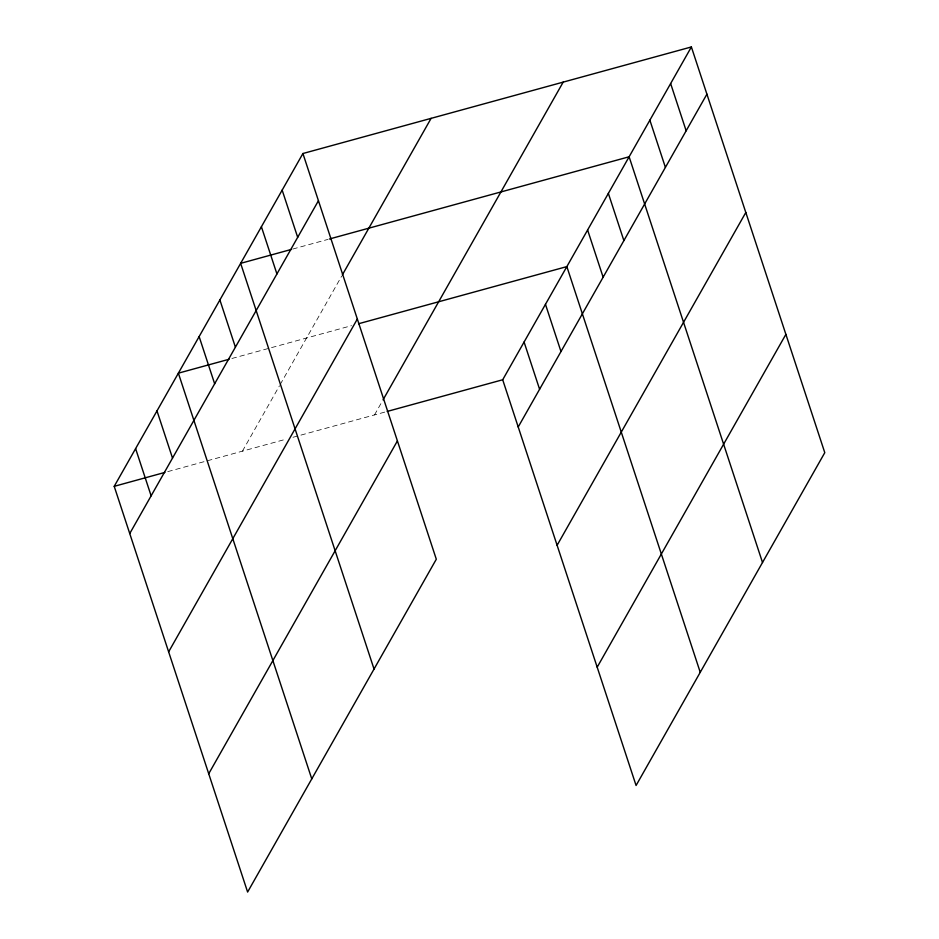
<?xml version="1.0" encoding="UTF-8"?>
<svg xmlns="http://www.w3.org/2000/svg" width="939" height="939" viewBox="0 0 939 939"><rect width="100%" height="100%" fill="white"/><g stroke="black" fill="none" stroke-linecap="round" stroke-linejoin="round"><path stroke-width="0.7" stroke-dasharray="4.7 3.52" d="M242.415 451.166L279.482 385.776M280.198 384.521L341.643 276.148M374.497 414.932L382.337 401.094M292.768 249.046L327.993 239.386M231.91 358.487L351.538 325.669M167.752 471.636L285.972 439.217M292.991 437.281L385.765 411.834"/><path stroke-width="1.41" d="M302.921 153.515L436.306 559.233L247.614 892.05L114.218 486.332L302.921 153.515L691.386 46.95L824.782 452.668L636.079 785.485L502.694 379.767L691.386 46.95M129.746 533.54L318.438 200.723M342.359 274.881L431.107 118.349M168.633 651.854L357.336 319.037M383.053 399.838L563.189 82.116M208.716 773.748L397.408 440.931M518.211 426.975L706.914 94.17M557.109 545.289L745.812 212.472M597.192 667.183L785.884 334.366M291.36 249.434L240.642 263.343L374.039 669.061M329.401 238.999L629.118 156.778L762.515 562.508M229.093 359.261L178.375 373.17L311.771 778.889M358.557 323.744L566.851 266.606L700.248 672.336M114.218 486.332L164.935 472.411M387.173 411.446L502.694 379.767M670.634 83.559L686.151 130.779M649.87 120.169L665.399 167.388M608.355 193.387L623.883 240.607M587.603 229.996L603.131 277.216M545.465 304.33L560.982 351.538M524.079 342.042L539.596 389.262M282.158 190.124L297.686 237.332M261.406 226.733L276.923 273.953M219.89 299.952L235.407 347.172M199.127 336.561L214.655 383.781M156.989 410.883L172.518 458.103M135.603 448.607L151.132 495.827"/></g></svg>
